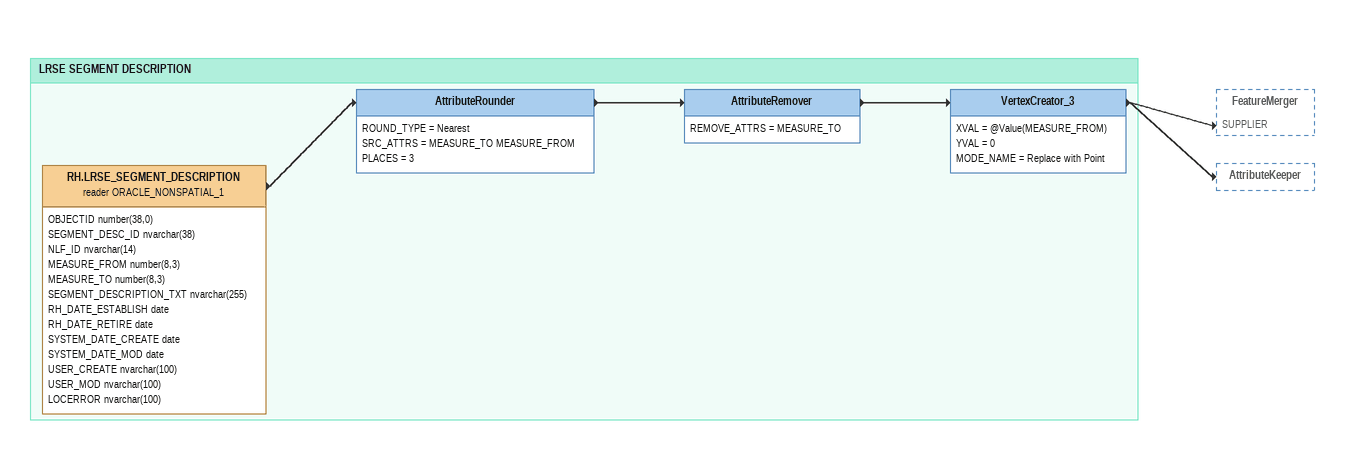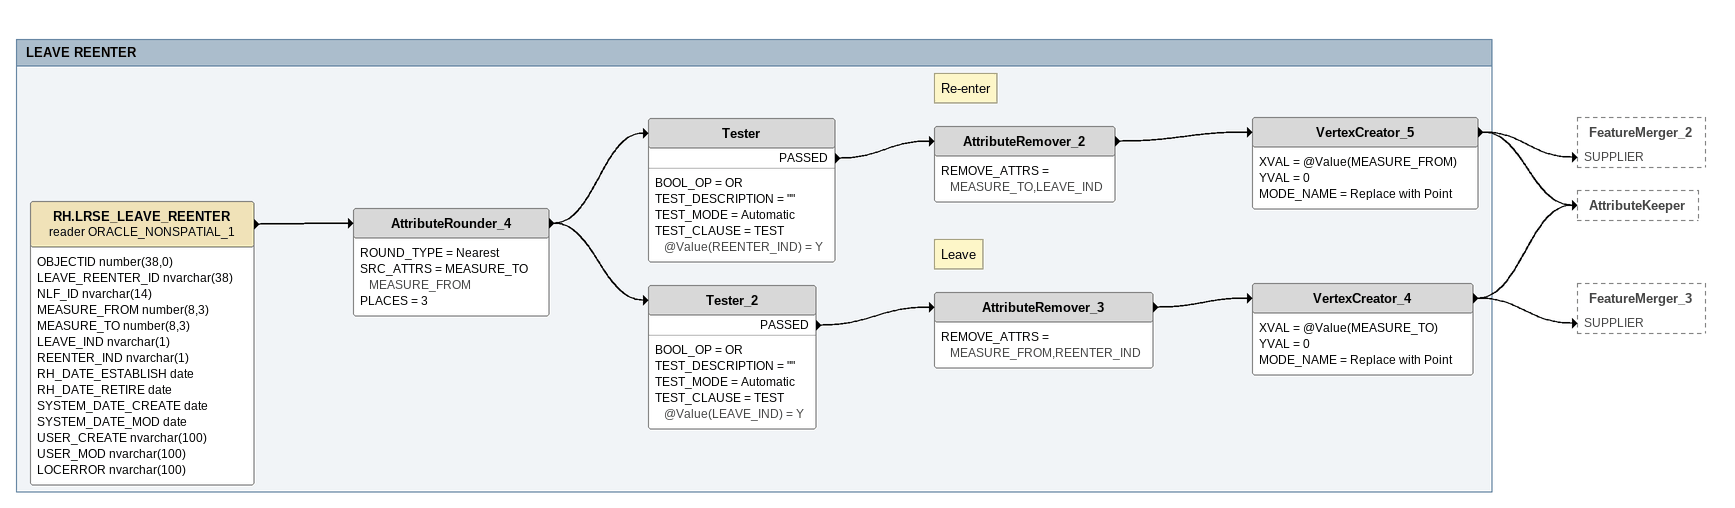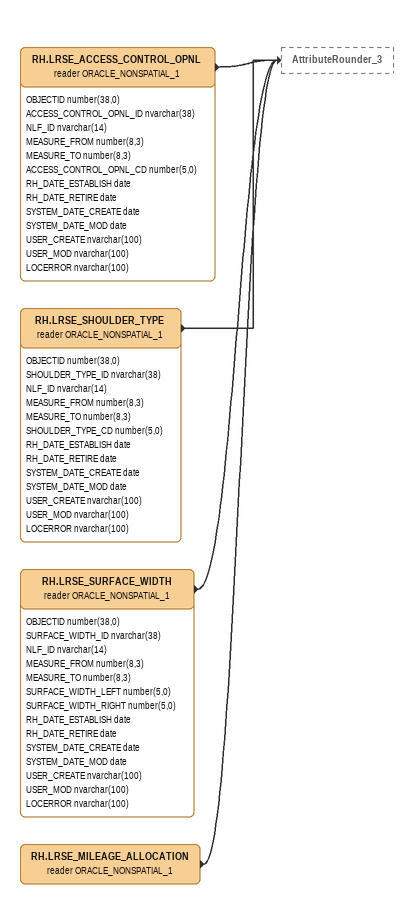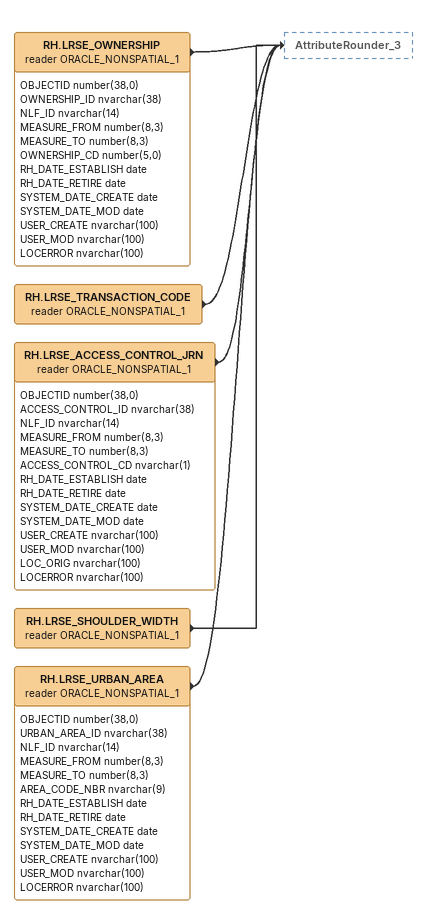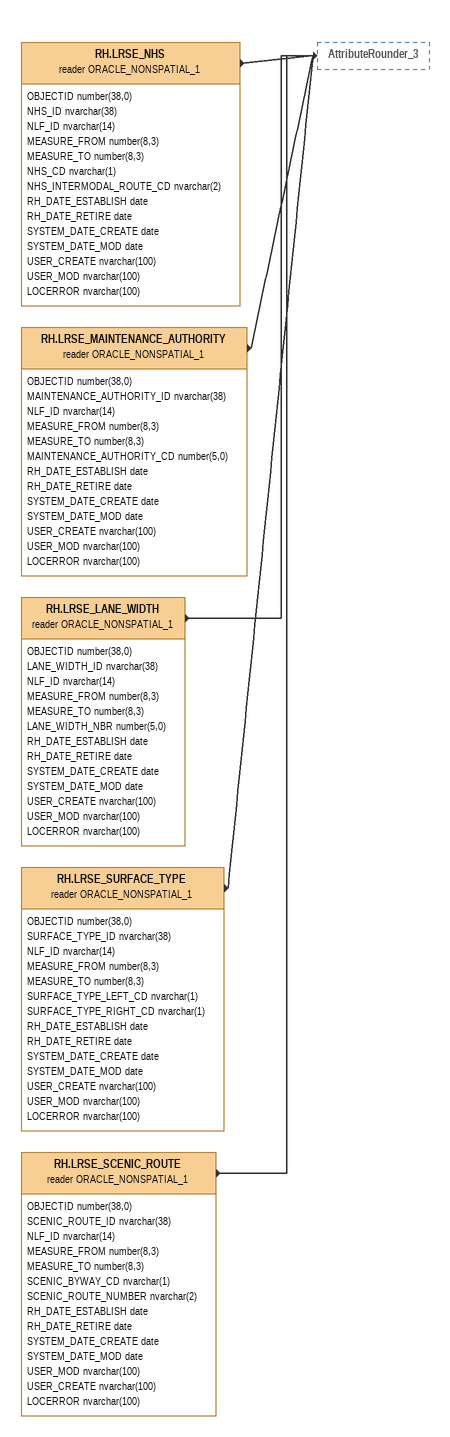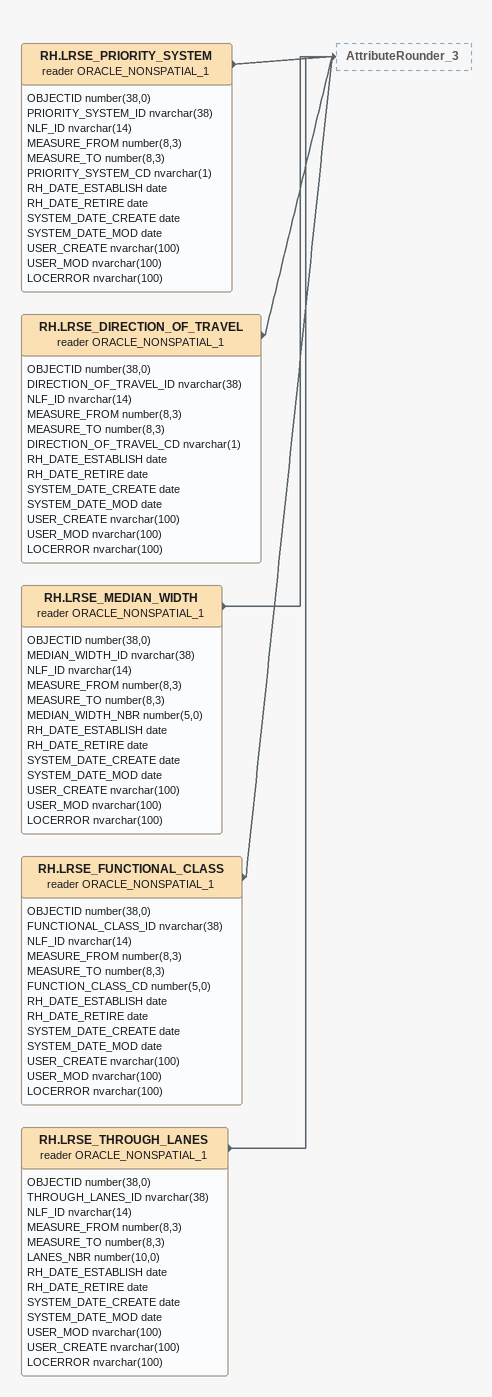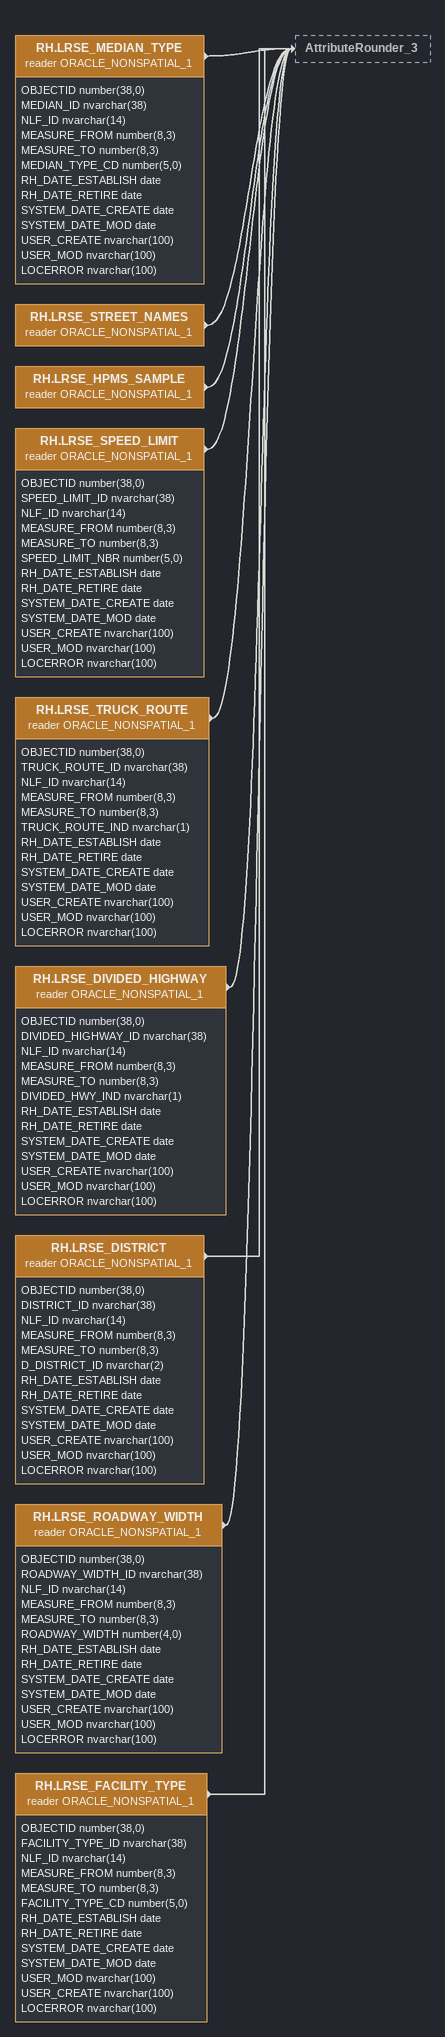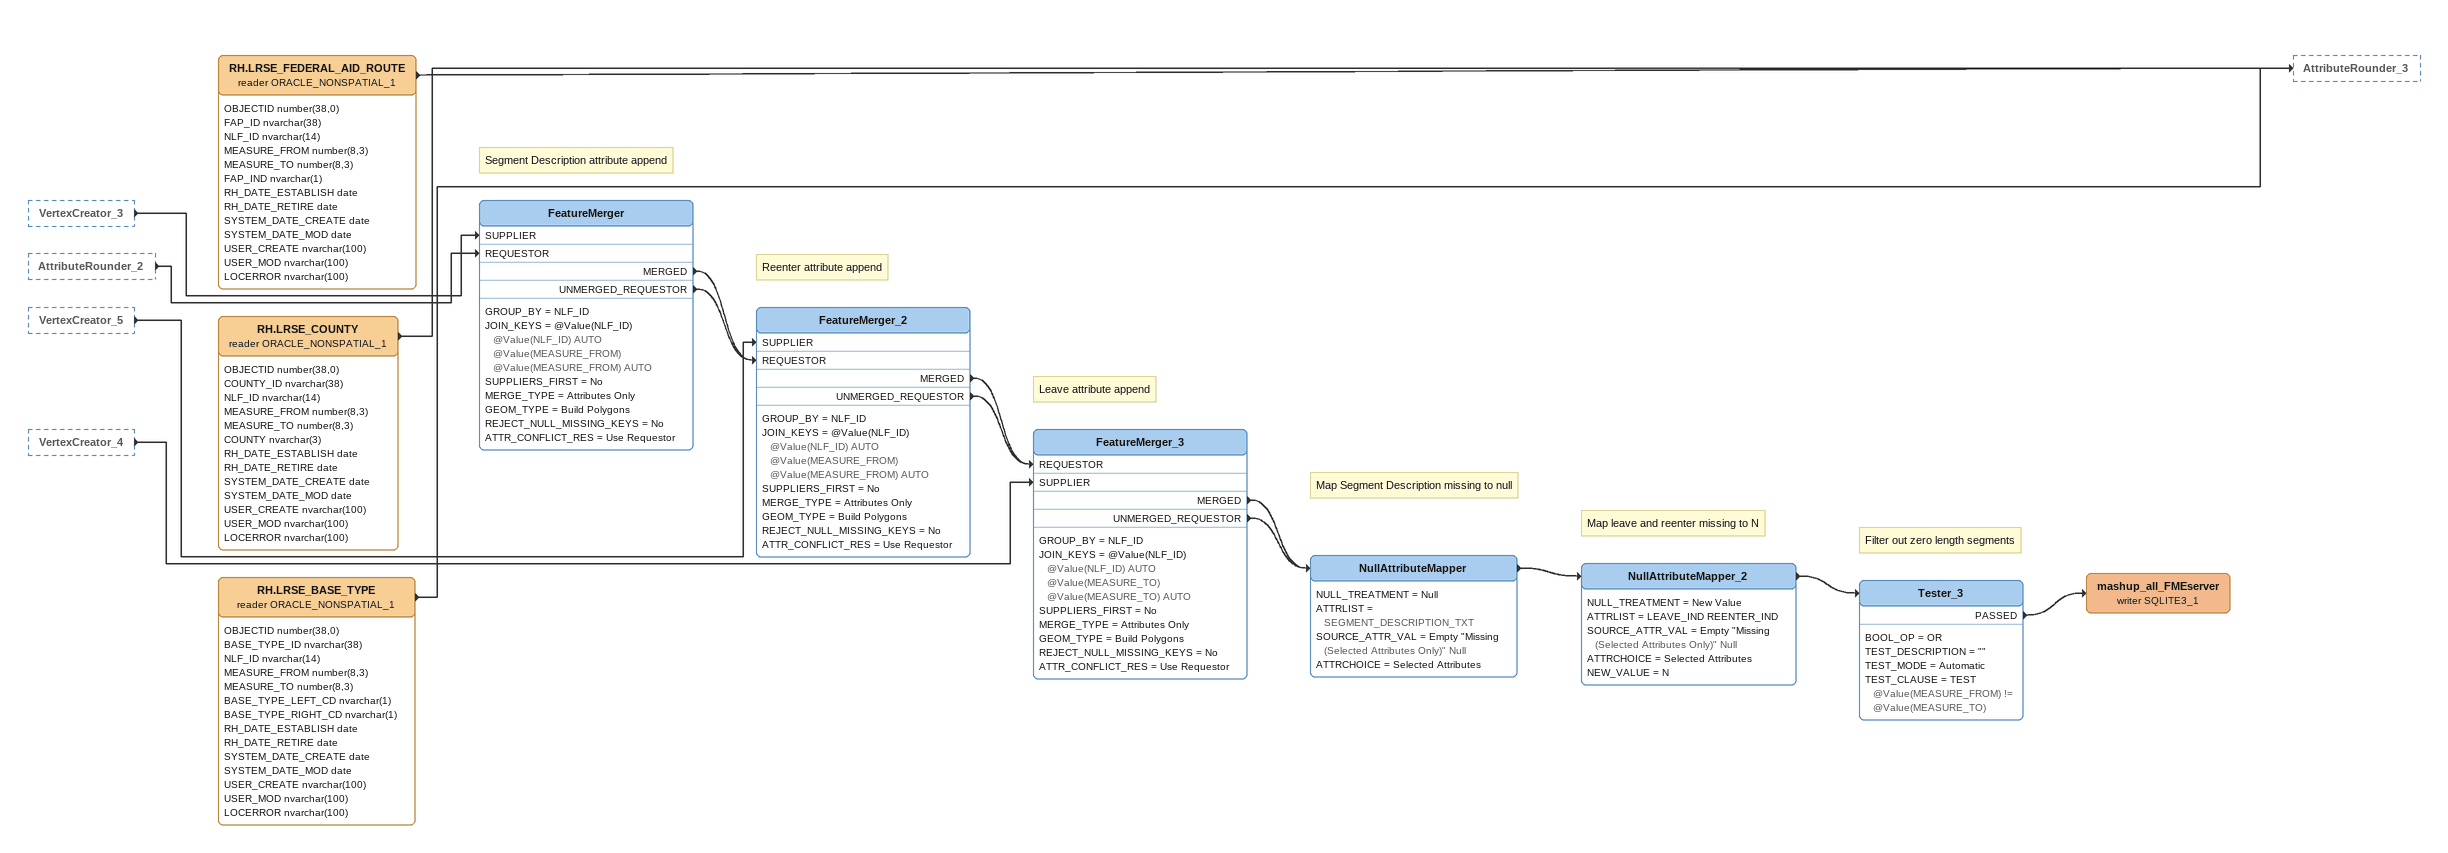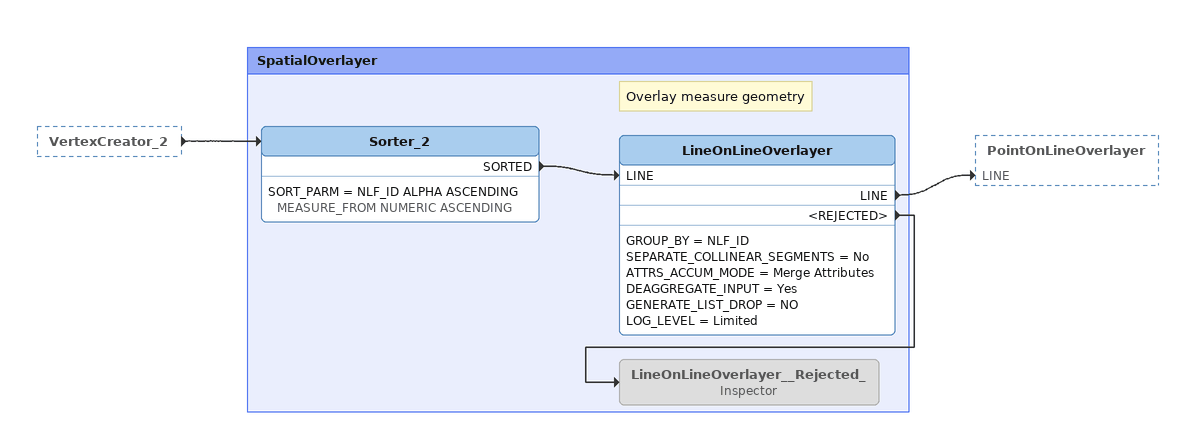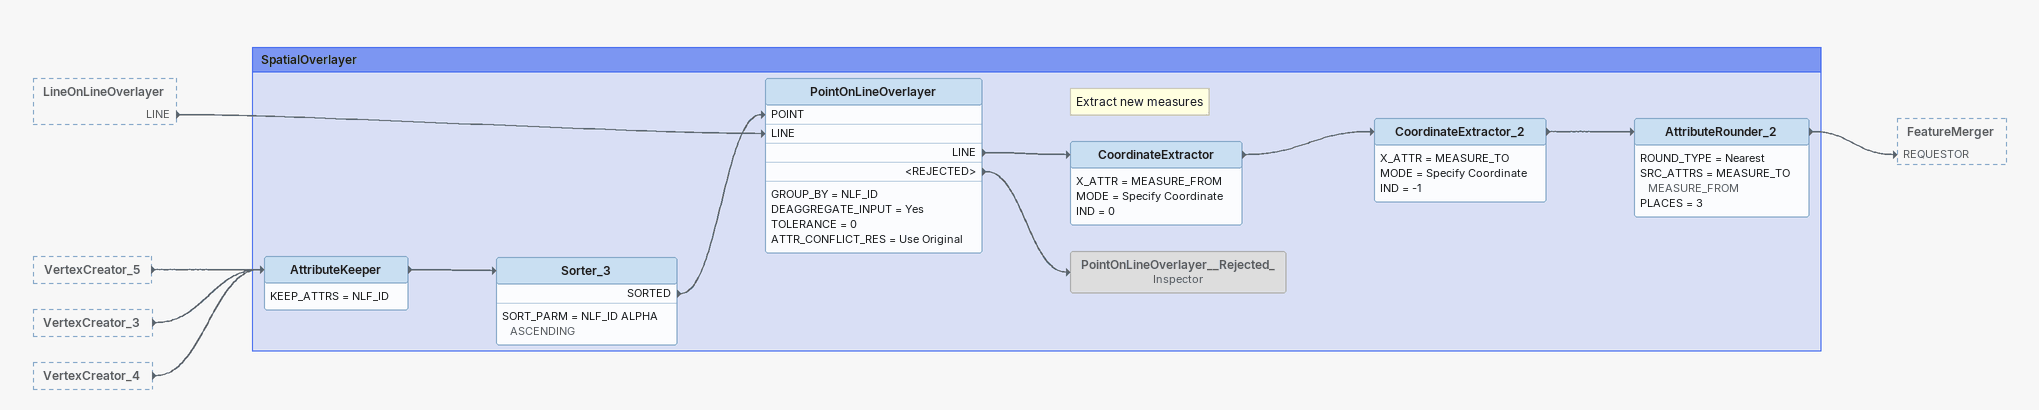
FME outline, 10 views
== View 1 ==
Bookmark: LRSE SEGMENT DESCRIPTION
RH.LRSE_SEGMENT_DESCRIPTION (reader ORACLE_NONSPATIAL_1)
    attributes: OBJECTID number(38,0), SEGMENT_DESC_ID nvarchar(38), NLF_ID nvarchar(14), MEASURE_FROM number(8,3), MEASURE_TO number(8,3), SEGMENT_DESCRIPTION_TXT nvarchar(255), RH_DATE_ESTABLISH date, RH_DATE_RETIRE date, SYSTEM_DATE_CREATE date, SYSTEM_DATE_MOD date, USER_CREATE nvarchar(100), USER_MOD nvarchar(100), LOCERROR nvarchar(100)
    -> AttributeRounder
AttributeRounder
    ROUND_TYPE = Nearest
    SRC_ATTRS = MEASURE_TO MEASURE_FROM
    PLACES = 3
    -> AttributeRemover
AttributeRemover
    REMOVE_ATTRS = MEASURE_TO
    -> VertexCreator_3
VertexCreator_3
    XVAL = @Value(MEASURE_FROM)
    YVAL = 0
    MODE_NAME = Replace with Point
    -> FeatureMerger [SUPPLIER]
    -> AttributeKeeper

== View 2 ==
Bookmark: LEAVE REENTER
RH.LRSE_LEAVE_REENTER (reader ORACLE_NONSPATIAL_1)
    attributes: OBJECTID number(38,0), LEAVE_REENTER_ID nvarchar(38), NLF_ID nvarchar(14), MEASURE_FROM number(8,3), MEASURE_TO number(8,3), LEAVE_IND nvarchar(1), REENTER_IND nvarchar(1), RH_DATE_ESTABLISH date, RH_DATE_RETIRE date, SYSTEM_DATE_CREATE date, SYSTEM_DATE_MOD date, USER_CREATE nvarchar(100), USER_MOD nvarchar(100), LOCERROR nvarchar(100)
    -> AttributeRounder_4
AttributeRounder_4
    ROUND_TYPE = Nearest
    SRC_ATTRS = MEASURE_TO MEASURE_FROM
    PLACES = 3
    -> Tester
    -> Tester_2
Tester
    BOOL_OP = OR
    TEST_DESCRIPTION = ""
    TEST_MODE = Automatic
    TEST_CLAUSE = TEST @Value(REENTER_IND) = Y
    PASSED -> AttributeRemover_2
Note: Re-enter
AttributeRemover_2
    REMOVE_ATTRS = MEASURE_TO,LEAVE_IND
    -> VertexCreator_5
VertexCreator_5
    XVAL = @Value(MEASURE_FROM)
    YVAL = 0
    MODE_NAME = Replace with Point
    -> FeatureMerger_2 [SUPPLIER]
    -> AttributeKeeper
Tester_2
    BOOL_OP = OR
    TEST_DESCRIPTION = ""
    TEST_MODE = Automatic
    TEST_CLAUSE = TEST @Value(LEAVE_IND) = Y
    PASSED -> AttributeRemover_3
Note: Leave
AttributeRemover_3
    REMOVE_ATTRS = MEASURE_FROM,REENTER_IND
    -> VertexCreator_4
VertexCreator_4
    XVAL = @Value(MEASURE_TO)
    YVAL = 0
    MODE_NAME = Replace with Point
    -> FeatureMerger_3 [SUPPLIER]
    -> AttributeKeeper

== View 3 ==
RH.LRSE_SURFACE_WIDTH (reader ORACLE_NONSPATIAL_1)
    attributes: OBJECTID number(38,0), SURFACE_WIDTH_ID nvarchar(38), NLF_ID nvarchar(14), MEASURE_FROM number(8,3), MEASURE_TO number(8,3), SURFACE_WIDTH_LEFT number(5,0), SURFACE_WIDTH_RIGHT number(5,0), RH_DATE_ESTABLISH date, RH_DATE_RETIRE date, SYSTEM_DATE_CREATE date, SYSTEM_DATE_MOD date, USER_CREATE nvarchar(100), USER_MOD nvarchar(100), LOCERROR nvarchar(100)
    -> AttributeRounder_3
RH.LRSE_MILEAGE_ALLOCATION (reader ORACLE_NONSPATIAL_1)
    -> AttributeRounder_3
RH.LRSE_ACCESS_CONTROL_OPNL (reader ORACLE_NONSPATIAL_1)
    attributes: OBJECTID number(38,0), ACCESS_CONTROL_OPNL_ID nvarchar(38), NLF_ID nvarchar(14), MEASURE_FROM number(8,3), MEASURE_TO number(8,3), ACCESS_CONTROL_OPNL_CD number(5,0), RH_DATE_ESTABLISH date, RH_DATE_RETIRE date, SYSTEM_DATE_CREATE date, SYSTEM_DATE_MOD date, USER_CREATE nvarchar(100), USER_MOD nvarchar(100), LOCERROR nvarchar(100)
    -> AttributeRounder_3
RH.LRSE_SHOULDER_TYPE (reader ORACLE_NONSPATIAL_1)
    attributes: OBJECTID number(38,0), SHOULDER_TYPE_ID nvarchar(38), NLF_ID nvarchar(14), MEASURE_FROM number(8,3), MEASURE_TO number(8,3), SHOULDER_TYPE_CD number(5,0), RH_DATE_ESTABLISH date, RH_DATE_RETIRE date, SYSTEM_DATE_CREATE date, SYSTEM_DATE_MOD date, USER_CREATE nvarchar(100), USER_MOD nvarchar(100), LOCERROR nvarchar(100)
    -> AttributeRounder_3

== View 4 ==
RH.LRSE_TRANSACTION_CODE (reader ORACLE_NONSPATIAL_1)
    -> AttributeRounder_3
RH.LRSE_ACCESS_CONTROL_JRN (reader ORACLE_NONSPATIAL_1)
    attributes: OBJECTID number(38,0), ACCESS_CONTROL_ID nvarchar(38), NLF_ID nvarchar(14), MEASURE_FROM number(8,3), MEASURE_TO number(8,3), ACCESS_CONTROL_CD nvarchar(1), RH_DATE_ESTABLISH date, RH_DATE_RETIRE date, SYSTEM_DATE_CREATE date, SYSTEM_DATE_MOD date, USER_CREATE nvarchar(100), USER_MOD nvarchar(100), LOC_ORIG nvarchar(100), LOCERROR nvarchar(100)
    -> AttributeRounder_3
RH.LRSE_URBAN_AREA (reader ORACLE_NONSPATIAL_1)
    attributes: OBJECTID number(38,0), URBAN_AREA_ID nvarchar(38), NLF_ID nvarchar(14), MEASURE_FROM number(8,3), MEASURE_TO number(8,3), AREA_CODE_NBR nvarchar(9), RH_DATE_ESTABLISH date, RH_DATE_RETIRE date, SYSTEM_DATE_CREATE date, SYSTEM_DATE_MOD date, USER_CREATE nvarchar(100), USER_MOD nvarchar(100), LOCERROR nvarchar(100)
    -> AttributeRounder_3
RH.LRSE_OWNERSHIP (reader ORACLE_NONSPATIAL_1)
    attributes: OBJECTID number(38,0), OWNERSHIP_ID nvarchar(38), NLF_ID nvarchar(14), MEASURE_FROM number(8,3), MEASURE_TO number(8,3), OWNERSHIP_CD number(5,0), RH_DATE_ESTABLISH date, RH_DATE_RETIRE date, SYSTEM_DATE_CREATE date, SYSTEM_DATE_MOD date, USER_CREATE nvarchar(100), USER_MOD nvarchar(100), LOCERROR nvarchar(100)
    -> AttributeRounder_3
RH.LRSE_SHOULDER_WIDTH (reader ORACLE_NONSPATIAL_1)
    -> AttributeRounder_3

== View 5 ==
RH.LRSE_SURFACE_TYPE (reader ORACLE_NONSPATIAL_1)
    attributes: OBJECTID number(38,0), SURFACE_TYPE_ID nvarchar(38), NLF_ID nvarchar(14), MEASURE_FROM number(8,3), MEASURE_TO number(8,3), SURFACE_TYPE_LEFT_CD nvarchar(1), SURFACE_TYPE_RIGHT_CD nvarchar(1), RH_DATE_ESTABLISH date, RH_DATE_RETIRE date, SYSTEM_DATE_CREATE date, SYSTEM_DATE_MOD date, USER_CREATE nvarchar(100), USER_MOD nvarchar(100), LOCERROR nvarchar(100)
    -> AttributeRounder_3
RH.LRSE_SCENIC_ROUTE (reader ORACLE_NONSPATIAL_1)
    attributes: OBJECTID number(38,0), SCENIC_ROUTE_ID nvarchar(38), NLF_ID nvarchar(14), MEASURE_FROM number(8,3), MEASURE_TO number(8,3), SCENIC_BYWAY_CD nvarchar(1), SCENIC_ROUTE_NUMBER nvarchar(2), RH_DATE_ESTABLISH date, RH_DATE_RETIRE date, SYSTEM_DATE_CREATE date, SYSTEM_DATE_MOD date, USER_MOD nvarchar(100), USER_CREATE nvarchar(100), LOCERROR nvarchar(100)
    -> AttributeRounder_3
RH.LRSE_NHS (reader ORACLE_NONSPATIAL_1)
    attributes: OBJECTID number(38,0), NHS_ID nvarchar(38), NLF_ID nvarchar(14), MEASURE_FROM number(8,3), MEASURE_TO number(8,3), NHS_CD nvarchar(1), NHS_INTERMODAL_ROUTE_CD nvarchar(2), RH_DATE_ESTABLISH date, RH_DATE_RETIRE date, SYSTEM_DATE_CREATE date, SYSTEM_DATE_MOD date, USER_CREATE nvarchar(100), USER_MOD nvarchar(100), LOCERROR nvarchar(100)
    -> AttributeRounder_3
RH.LRSE_MAINTENANCE_AUTHORITY (reader ORACLE_NONSPATIAL_1)
    attributes: OBJECTID number(38,0), MAINTENANCE_AUTHORITY_ID nvarchar(38), NLF_ID nvarchar(14), MEASURE_FROM number(8,3), MEASURE_TO number(8,3), MAINTENANCE_AUTHORITY_CD number(5,0), RH_DATE_ESTABLISH date, RH_DATE_RETIRE date, SYSTEM_DATE_CREATE date, SYSTEM_DATE_MOD date, USER_CREATE nvarchar(100), USER_MOD nvarchar(100), LOCERROR nvarchar(100)
    -> AttributeRounder_3
RH.LRSE_LANE_WIDTH (reader ORACLE_NONSPATIAL_1)
    attributes: OBJECTID number(38,0), LANE_WIDTH_ID nvarchar(38), NLF_ID nvarchar(14), MEASURE_FROM number(8,3), MEASURE_TO number(8,3), LANE_WIDTH_NBR number(5,0), RH_DATE_ESTABLISH date, RH_DATE_RETIRE date, SYSTEM_DATE_CREATE date, SYSTEM_DATE_MOD date, USER_CREATE nvarchar(100), USER_MOD nvarchar(100), LOCERROR nvarchar(100)
    -> AttributeRounder_3

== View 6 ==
RH.LRSE_PRIORITY_SYSTEM (reader ORACLE_NONSPATIAL_1)
    attributes: OBJECTID number(38,0), PRIORITY_SYSTEM_ID nvarchar(38), NLF_ID nvarchar(14), MEASURE_FROM number(8,3), MEASURE_TO number(8,3), PRIORITY_SYSTEM_CD nvarchar(1), RH_DATE_ESTABLISH date, RH_DATE_RETIRE date, SYSTEM_DATE_CREATE date, SYSTEM_DATE_MOD date, USER_CREATE nvarchar(100), USER_MOD nvarchar(100), LOCERROR nvarchar(100)
    -> AttributeRounder_3
RH.LRSE_DIRECTION_OF_TRAVEL (reader ORACLE_NONSPATIAL_1)
    attributes: OBJECTID number(38,0), DIRECTION_OF_TRAVEL_ID nvarchar(38), NLF_ID nvarchar(14), MEASURE_FROM number(8,3), MEASURE_TO number(8,3), DIRECTION_OF_TRAVEL_CD nvarchar(1), RH_DATE_ESTABLISH date, RH_DATE_RETIRE date, SYSTEM_DATE_CREATE date, SYSTEM_DATE_MOD date, USER_CREATE nvarchar(100), USER_MOD nvarchar(100), LOCERROR nvarchar(100)
    -> AttributeRounder_3
RH.LRSE_MEDIAN_WIDTH (reader ORACLE_NONSPATIAL_1)
    attributes: OBJECTID number(38,0), MEDIAN_WIDTH_ID nvarchar(38), NLF_ID nvarchar(14), MEASURE_FROM number(8,3), MEASURE_TO number(8,3), MEDIAN_WIDTH_NBR number(5,0), RH_DATE_ESTABLISH date, RH_DATE_RETIRE date, SYSTEM_DATE_CREATE date, SYSTEM_DATE_MOD date, USER_CREATE nvarchar(100), USER_MOD nvarchar(100), LOCERROR nvarchar(100)
    -> AttributeRounder_3
RH.LRSE_FUNCTIONAL_CLASS (reader ORACLE_NONSPATIAL_1)
    attributes: OBJECTID number(38,0), FUNCTIONAL_CLASS_ID nvarchar(38), NLF_ID nvarchar(14), MEASURE_FROM number(8,3), MEASURE_TO number(8,3), FUNCTION_CLASS_CD number(5,0), RH_DATE_ESTABLISH date, RH_DATE_RETIRE date, SYSTEM_DATE_CREATE date, SYSTEM_DATE_MOD date, USER_CREATE nvarchar(100), USER_MOD nvarchar(100), LOCERROR nvarchar(100)
    -> AttributeRounder_3
RH.LRSE_THROUGH_LANES (reader ORACLE_NONSPATIAL_1)
    attributes: OBJECTID number(38,0), THROUGH_LANES_ID nvarchar(38), NLF_ID nvarchar(14), MEASURE_FROM number(8,3), MEASURE_TO number(8,3), LANES_NBR number(10,0), RH_DATE_ESTABLISH date, RH_DATE_RETIRE date, SYSTEM_DATE_CREATE date, SYSTEM_DATE_MOD date, USER_MOD nvarchar(100), USER_CREATE nvarchar(100), LOCERROR nvarchar(100)
    -> AttributeRounder_3

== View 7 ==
RH.LRSE_MEDIAN_TYPE (reader ORACLE_NONSPATIAL_1)
    attributes: OBJECTID number(38,0), MEDIAN_ID nvarchar(38), NLF_ID nvarchar(14), MEASURE_FROM number(8,3), MEASURE_TO number(8,3), MEDIAN_TYPE_CD number(5,0), RH_DATE_ESTABLISH date, RH_DATE_RETIRE date, SYSTEM_DATE_CREATE date, SYSTEM_DATE_MOD date, USER_CREATE nvarchar(100), USER_MOD nvarchar(100), LOCERROR nvarchar(100)
    -> AttributeRounder_3
RH.LRSE_STREET_NAMES (reader ORACLE_NONSPATIAL_1)
    -> AttributeRounder_3
RH.LRSE_HPMS_SAMPLE (reader ORACLE_NONSPATIAL_1)
    -> AttributeRounder_3
RH.LRSE_SPEED_LIMIT (reader ORACLE_NONSPATIAL_1)
    attributes: OBJECTID number(38,0), SPEED_LIMIT_ID nvarchar(38), NLF_ID nvarchar(14), MEASURE_FROM number(8,3), MEASURE_TO number(8,3), SPEED_LIMIT_NBR number(5,0), RH_DATE_ESTABLISH date, RH_DATE_RETIRE date, SYSTEM_DATE_CREATE date, SYSTEM_DATE_MOD date, USER_CREATE nvarchar(100), USER_MOD nvarchar(100), LOCERROR nvarchar(100)
    -> AttributeRounder_3
RH.LRSE_TRUCK_ROUTE (reader ORACLE_NONSPATIAL_1)
    attributes: OBJECTID number(38,0), TRUCK_ROUTE_ID nvarchar(38), NLF_ID nvarchar(14), MEASURE_FROM number(8,3), MEASURE_TO number(8,3), TRUCK_ROUTE_IND nvarchar(1), RH_DATE_ESTABLISH date, RH_DATE_RETIRE date, SYSTEM_DATE_CREATE date, SYSTEM_DATE_MOD date, USER_CREATE nvarchar(100), USER_MOD nvarchar(100), LOCERROR nvarchar(100)
    -> AttributeRounder_3
RH.LRSE_DIVIDED_HIGHWAY (reader ORACLE_NONSPATIAL_1)
    attributes: OBJECTID number(38,0), DIVIDED_HIGHWAY_ID nvarchar(38), NLF_ID nvarchar(14), MEASURE_FROM number(8,3), MEASURE_TO number(8,3), DIVIDED_HWY_IND nvarchar(1), RH_DATE_ESTABLISH date, RH_DATE_RETIRE date, SYSTEM_DATE_CREATE date, SYSTEM_DATE_MOD date, USER_CREATE nvarchar(100), USER_MOD nvarchar(100), LOCERROR nvarchar(100)
    -> AttributeRounder_3
RH.LRSE_DISTRICT (reader ORACLE_NONSPATIAL_1)
    attributes: OBJECTID number(38,0), DISTRICT_ID nvarchar(38), NLF_ID nvarchar(14), MEASURE_FROM number(8,3), MEASURE_TO number(8,3), D_DISTRICT_ID nvarchar(2), RH_DATE_ESTABLISH date, RH_DATE_RETIRE date, SYSTEM_DATE_CREATE date, SYSTEM_DATE_MOD date, USER_CREATE nvarchar(100), USER_MOD nvarchar(100), LOCERROR nvarchar(100)
    -> AttributeRounder_3
RH.LRSE_ROADWAY_WIDTH (reader ORACLE_NONSPATIAL_1)
    attributes: OBJECTID number(38,0), ROADWAY_WIDTH_ID nvarchar(38), NLF_ID nvarchar(14), MEASURE_FROM number(8,3), MEASURE_TO number(8,3), ROADWAY_WIDTH number(4,0), RH_DATE_ESTABLISH date, RH_DATE_RETIRE date, SYSTEM_DATE_CREATE date, SYSTEM_DATE_MOD date, USER_CREATE nvarchar(100), USER_MOD nvarchar(100), LOCERROR nvarchar(100)
    -> AttributeRounder_3
RH.LRSE_FACILITY_TYPE (reader ORACLE_NONSPATIAL_1)
    attributes: OBJECTID number(38,0), FACILITY_TYPE_ID nvarchar(38), NLF_ID nvarchar(14), MEASURE_FROM number(8,3), MEASURE_TO number(8,3), FACILITY_TYPE_CD number(5,0), RH_DATE_ESTABLISH date, RH_DATE_RETIRE date, SYSTEM_DATE_CREATE date, SYSTEM_DATE_MOD date, USER_MOD nvarchar(100), USER_CREATE nvarchar(100), LOCERROR nvarchar(100)
    -> AttributeRounder_3

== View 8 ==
VertexCreator_3 [outside]
    -> FeatureMerger [SUPPLIER]
AttributeRounder_2 [outside]
    -> FeatureMerger [REQUESTOR]
VertexCreator_5 [outside]
    -> FeatureMerger_2 [SUPPLIER]
VertexCreator_4 [outside]
    -> FeatureMerger_3 [SUPPLIER]
RH.LRSE_BASE_TYPE (reader ORACLE_NONSPATIAL_1)
    attributes: OBJECTID number(38,0), BASE_TYPE_ID nvarchar(38), NLF_ID nvarchar(14), MEASURE_FROM number(8,3), MEASURE_TO number(8,3), BASE_TYPE_LEFT_CD nvarchar(1), BASE_TYPE_RIGHT_CD nvarchar(1), RH_DATE_ESTABLISH date, RH_DATE_RETIRE date, SYSTEM_DATE_CREATE date, SYSTEM_DATE_MOD date, USER_CREATE nvarchar(100), USER_MOD nvarchar(100), LOCERROR nvarchar(100)
    -> AttributeRounder_3
RH.LRSE_FEDERAL_AID_ROUTE (reader ORACLE_NONSPATIAL_1)
    attributes: OBJECTID number(38,0), FAP_ID nvarchar(38), NLF_ID nvarchar(14), MEASURE_FROM number(8,3), MEASURE_TO number(8,3), FAP_IND nvarchar(1), RH_DATE_ESTABLISH date, RH_DATE_RETIRE date, SYSTEM_DATE_CREATE date, SYSTEM_DATE_MOD date, USER_CREATE nvarchar(100), USER_MOD nvarchar(100), LOCERROR nvarchar(100)
    -> AttributeRounder_3
RH.LRSE_COUNTY (reader ORACLE_NONSPATIAL_1)
    attributes: OBJECTID number(38,0), COUNTY_ID nvarchar(38), NLF_ID nvarchar(14), MEASURE_FROM number(8,3), MEASURE_TO number(8,3), COUNTY nvarchar(3), RH_DATE_ESTABLISH date, RH_DATE_RETIRE date, SYSTEM_DATE_CREATE date, SYSTEM_DATE_MOD date, USER_CREATE nvarchar(100), USER_MOD nvarchar(100), LOCERROR nvarchar(100)
    -> AttributeRounder_3
Note: Segment Description attribute append
FeatureMerger
    GROUP_BY = NLF_ID
    JOIN_KEYS = @Value(NLF_ID) @Value(NLF_ID) AUTO @Value(MEASURE_FROM) @Value(MEASURE_FROM) AUTO
    SUPPLIERS_FIRST = No
    MERGE_TYPE = Attributes Only
    GEOM_TYPE = Build Polygons
    REJECT_NULL_MISSING_KEYS = No
    ATTR_CONFLICT_RES = Use Requestor
    MERGED -> FeatureMerger_2 [REQUESTOR]
    UNMERGED_REQUESTOR -> FeatureMerger_2 [REQUESTOR]
Note: Reenter attribute append
FeatureMerger_2
    GROUP_BY = NLF_ID
    JOIN_KEYS = @Value(NLF_ID) @Value(NLF_ID) AUTO @Value(MEASURE_FROM) @Value(MEASURE_FROM) AUTO
    SUPPLIERS_FIRST = No
    MERGE_TYPE = Attributes Only
    GEOM_TYPE = Build Polygons
    REJECT_NULL_MISSING_KEYS = No
    ATTR_CONFLICT_RES = Use Requestor
    MERGED -> FeatureMerger_3 [REQUESTOR]
    UNMERGED_REQUESTOR -> FeatureMerger_3 [REQUESTOR]
Note: Leave attribute append
FeatureMerger_3
    GROUP_BY = NLF_ID
    JOIN_KEYS = @Value(NLF_ID) @Value(NLF_ID) AUTO @Value(MEASURE_TO) @Value(MEASURE_TO) AUTO
    SUPPLIERS_FIRST = No
    MERGE_TYPE = Attributes Only
    GEOM_TYPE = Build Polygons
    REJECT_NULL_MISSING_KEYS = No
    ATTR_CONFLICT_RES = Use Requestor
    MERGED -> NullAttributeMapper
    UNMERGED_REQUESTOR -> NullAttributeMapper
Note: Map Segment Description missing to null
NullAttributeMapper
    NULL_TREATMENT = Null
    ATTRLIST = SEGMENT_DESCRIPTION_TXT
    SOURCE_ATTR_VAL = Empty "Missing (Selected Attributes Only)" Null
    ATTRCHOICE = Selected Attributes
    -> NullAttributeMapper_2
Note: Map leave and reenter missing to N
NullAttributeMapper_2
    NULL_TREATMENT = New Value
    ATTRLIST = LEAVE_IND REENTER_IND
    SOURCE_ATTR_VAL = Empty "Missing (Selected Attributes Only)" Null
    ATTRCHOICE = Selected Attributes
    NEW_VALUE = N
    -> Tester_3
Note: Filter out zero length segments
Tester_3
    BOOL_OP = OR
    TEST_DESCRIPTION = ""
    TEST_MODE = Automatic
    TEST_CLAUSE = TEST @Value(MEASURE_FROM) != @Value(MEASURE_TO)
    PASSED -> mashup_all_FMEserver (writer SQLITE3_1)
mashup_all_FMEserver (writer SQLITE3_1)

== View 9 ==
VertexCreator_2 [outside]
    -> Sorter_2

Bookmark: SpatialOverlayer
Sorter_2
    SORT_PARM = NLF_ID ALPHA ASCENDING MEASURE_FROM NUMERIC ASCENDING
    SORTED -> LineOnLineOverlayer [LINE]
Note: Overlay measure geometry
LineOnLineOverlayer
    GROUP_BY = NLF_ID
    SEPARATE_COLLINEAR_SEGMENTS = No
    ATTRS_ACCUM_MODE = Merge Attributes
    DEAGGREGATE_INPUT = Yes
    GENERATE_LIST_DROP = NO
    LOG_LEVEL = Limited
    LINE -> PointOnLineOverlayer [LINE]
    <REJECTED> -> LineOnLineOverlayer__Rejected_
LineOnLineOverlayer__Rejected_: Inspector [off]

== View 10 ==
LineOnLineOverlayer [outside]
    LINE -> PointOnLineOverlayer [LINE]
VertexCreator_5 [outside]
    -> AttributeKeeper
VertexCreator_3 [outside]
    -> AttributeKeeper
VertexCreator_4 [outside]
    -> AttributeKeeper

Bookmark: SpatialOverlayer
AttributeKeeper
    KEEP_ATTRS = NLF_ID
    -> Sorter_3
Sorter_3
    SORT_PARM = NLF_ID ALPHA ASCENDING
    SORTED -> PointOnLineOverlayer [POINT]
PointOnLineOverlayer
    GROUP_BY = NLF_ID
    DEAGGREGATE_INPUT = Yes
    TOLERANCE = 0
    ATTR_CONFLICT_RES = Use Original
    LINE -> CoordinateExtractor
    <REJECTED> -> PointOnLineOverlayer__Rejected_
Note: Extract new measures
CoordinateExtractor
    X_ATTR = MEASURE_FROM
    MODE = Specify Coordinate
    IND = 0
    -> CoordinateExtractor_2
CoordinateExtractor_2
    X_ATTR = MEASURE_TO
    MODE = Specify Coordinate
    IND = -1
    -> AttributeRounder_2
AttributeRounder_2
    ROUND_TYPE = Nearest
    SRC_ATTRS = MEASURE_TO MEASURE_FROM
    PLACES = 3
    -> FeatureMerger [REQUESTOR]
PointOnLineOverlayer__Rejected_: Inspector [off]
